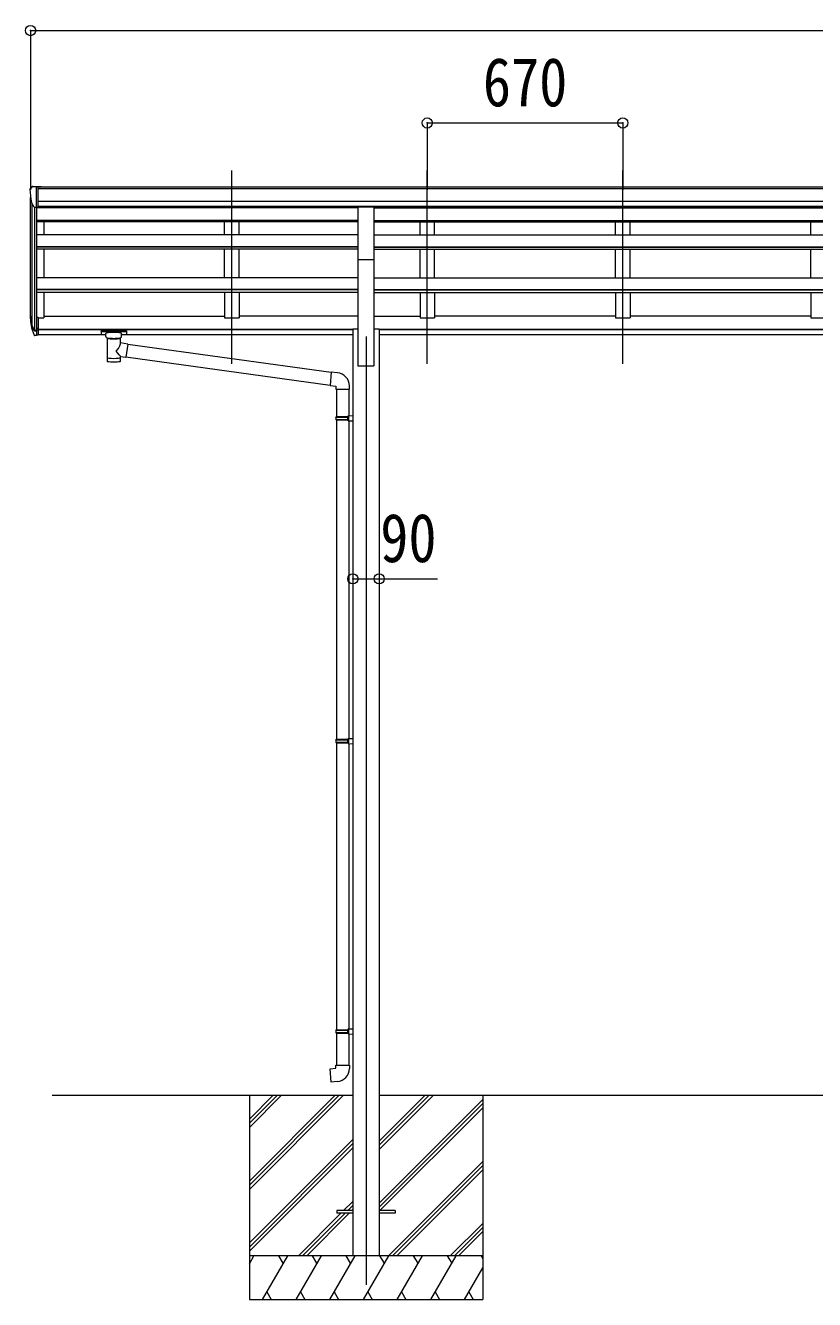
# Model space of a CAD drawing. Units: millimetres at full size. Extents: x -9783 to 9892, y -6828 to 6752.
# Drawn here: x 1159 to 3864, y -4435 to -69 of the extents above; entities that cross this region are included whole.
import ezdxf
from ezdxf.enums import TextEntityAlignment as Align

# ---------------------------------------------------------------- set-up
doc = ezdxf.new("R2010")
doc.units = ezdxf.units.MM
doc.header["$LTSCALE"] = 35
doc.header["$PDMODE"] = 32
doc.header["$PDSIZE"] = 35
for name, color, linetype, lineweight in [('0-0_0', 7, 'Continuous', 9), ('0-1_本体', 4, 'Continuous', 9), ('0-2_部品', 7, 'Continuous', 9), ('0-8_PARTS2', 2, 'Continuous', 9), ('0-A_寸法', 6, 'Continuous', 9)]:
    doc.layers.add(name, color=color, linetype=linetype, lineweight=lineweight)
doc.styles.add('ＭＳ ゴシック', font='')
doc.styles.get('ＭＳ ゴシック').set_extended_font_data('MS Gothic')

msp = doc.modelspace()

# ---------------------------------------------------------------- linework, layer by layer
at = {"layer": '0-0_0'}
for p, q in [((1250.17, -3735.17), (2280.97, -3735.17)), ((1926.17, -3735.17), (1926.17, -4435.16)), ((1926.17, -4029.34), (2220.35, -3735.17)), ((1926.17, -4043.48), (2234.49, -3735.17)), ((1926.17, -4057.63), (2248.63, -3735.17)), ((1926.17, -3845.5), (2036.5, -3735.17)), ((1926.17, -3831.35), (2022.36, -3735.17)), ((1926.17, -3817.21), (2008.22, -3735.17)), ((2371.37, -3920.79), (2557, -3735.17)), ((2371.37, -3906.65), (2542.86, -3735.17)), ((2371.37, -3892.51), (2528.72, -3735.17)), ((2371.37, -3735.17), (5380.97, -3735.17)), ((2371.37, -4104.64), (2726.17, -3749.84)), ((2726.17, -3735.17), (2726.17, -4435.16)), ((2371.37, -4118.78), (2726.17, -3763.99)), ((2373.63, -4130.67), (2726.17, -3778.13)), ((1926.17, -4241.47), (2280.97, -3886.68)), ((1926.17, -4255.62), (2280.97, -3900.82)), ((1926.17, -4269.76), (2280.97, -3914.96)), ((2402.98, -4285.16), (2726.17, -3961.98)), ((2417.12, -4285.16), (2726.17, -3976.12)), ((2431.26, -4285.16), (2726.17, -3990.26)), ((2249.11, -4130.67), (2280.97, -4098.81)), ((2094.61, -4285.16), (2240.11, -4139.67)), ((2108.75, -4285.16), (2254.25, -4139.67)), ((2122.89, -4285.16), (2268.39, -4139.67)), ((2263.25, -4130.67), (2280.97, -4112.95)), ((2277.39, -4130.67), (2280.97, -4127.09)), ((2615.11, -4285.16), (2726.17, -4174.11)), ((2629.25, -4285.16), (2726.17, -4188.25)), ((2643.39, -4285.16), (2726.17, -4202.39)), ((2726.17, -4285.16), (1926.17, -4285.16)), ((1926.17, -4312.67), (1942.05, -4285.16)), ((1970.91, -4435.16), (2057.52, -4285.16)), ((2042.52, -4311.15), (2027.52, -4285.16)), ((2086.39, -4435.16), (2172.99, -4285.16)), ((2157.99, -4311.15), (2142.98, -4285.16)), ((2201.85, -4435.16), (2288.46, -4285.16)), ((2273.46, -4311.15), (2258.46, -4285.16)), ((2317.33, -4435.16), (2403.93, -4285.16)), ((2388.93, -4311.15), (2373.93, -4285.16)), ((2432.8, -4435.16), (2519.4, -4285.16)), ((2504.4, -4311.15), (2489.4, -4285.16)), ((2548.27, -4435.16), (2634.87, -4285.16)), ((2604.87, -4285.16), (2619.87, -4311.15)), ((2720.34, -4285.16), (2726.17, -4295.26)), ((2663.74, -4435.16), (2726.17, -4327.03)), ((1985.91, -4409.19), (2000.91, -4435.16)), ((2101.38, -4409.18), (2116.38, -4435.16)), ((2216.85, -4409.18), (2231.85, -4435.16)), ((2332.32, -4409.18), (2347.32, -4435.16)), ((2447.79, -4409.18), (2462.79, -4435.16)), ((2563.26, -4409.19), (2578.26, -4435.16)), ((2678.73, -4409.19), (2693.73, -4435.16)), ((1926.17, -4435.16), (2726.17, -4435.16))]:
    msp.add_line(p, q, dxfattribs=at)
at = {"layer": '0-1_本体'}
for p, q in [((1202.67, -622.19), (6549.67, -622.19)), ((1202.67, -627.53), (6549.67, -627.53)), ((1176.17, -1074.3), (1176.17, -658.94)), ((1180.45, -677.74), (1180.45, -1096.3)), ((1190.17, -693.09), (1190.17, -1114.31)), ((1196.17, -693.57), (1196.17, -1069.87)), ((2298.67, -694.25), (1196.17, -694.26)), ((1202.67, -671.06), (6549.67, -671.07)), ((1202.67, -688.73), (6549.67, -688.73)), ((2298.67, -691.11), (1202.67, -691.11)), ((1221.17, -691.11), (1221.17, -694.25)), ((1841.17, -694.25), (1841.17, -691.11)), ((1891.17, -694.25), (1891.17, -691.11)), ((2353.67, -691.11), (5398.67, -691.11)), ((2353.67, -694.25), (5398.67, -694.25)), ((2511.17, -694.25), (2511.17, -691.11)), ((2561.17, -694.25), (2561.17, -691.11)), ((3181.17, -694.25), (3181.17, -691.11)), ((3231.17, -694.25), (3231.17, -691.11)), ((3851.17, -694.25), (3851.17, -691.11)), ((2298.67, -737.73), (1196.17, -737.73)), ((2298.67, -741.81), (1196.17, -741.81)), ((1221.17, -741.84), (1221.17, -786.83)), ((1841.17, -786.96), (1841.17, -741.81)), ((1891.17, -786.96), (1891.17, -741.81)), ((2353.67, -737.73), (5398.67, -737.73)), ((2353.67, -741.81), (5398.67, -741.81)), ((2511.17, -786.96), (2511.17, -741.81)), ((2561.17, -786.96), (2561.17, -741.81)), ((3181.17, -786.96), (3181.17, -741.81)), ((3231.17, -786.96), (3231.17, -741.81)), ((3851.17, -786.96), (3851.17, -741.81)), ((2298.67, -786.96), (1196.17, -786.96)), ((2298.67, -827.7), (1196.17, -827.7)), ((2298.67, -829.19), (1196.17, -829.19)), ((2298.67, -1235.17), (2298.67, -822.52)), ((2353.67, -786.96), (5398.67, -786.96)), ((2353.67, -1235.17), (2353.67, -822.52)), ((2353.67, -827.7), (5398.67, -827.7)), ((2353.67, -829.19), (5398.67, -829.19)), ((2298.67, -835.98), (1196.17, -835.98)), ((1221.17, -836.01), (1221.17, -934.27)), ((1841.17, -934.27), (1841.17, -835.98)), ((1891.17, -934.27), (1891.17, -835.98)), ((2353.67, -835.98), (5398.67, -835.98)), ((2511.17, -934.27), (2511.17, -835.98)), ((2561.17, -934.27), (2561.17, -835.98)), ((3181.17, -934.27), (3181.17, -835.98)), ((3231.17, -934.27), (3231.17, -835.98)), ((3851.17, -934.27), (3851.17, -835.98)), ((2298.77, -934.27), (1196.17, -934.27)), ((2353.57, -934.27), (5398.67, -934.27)), ((2298.83, -973.48), (1196.17, -973.48)), ((2298.75, -974.96), (1196.17, -974.96)), ((2298.77, -984.62), (1196.17, -984.62)), ((1221.17, -984.53), (1221.17, -1070.7)), ((1841.17, -984.62), (1841.17, -1070.7)), ((1891.17, -984.62), (1891.17, -1070.7)), ((2353.5, -973.48), (5398.67, -973.48)), ((2353.57, -984.62), (5398.67, -984.62)), ((2353.59, -974.96), (5398.67, -974.96)), ((2511.17, -984.62), (2511.17, -1070.7)), ((2561.17, -984.62), (2561.17, -1070.7)), ((3181.17, -984.62), (3181.17, -1070.7)), ((3231.17, -984.62), (3231.17, -1070.7)), ((3851.17, -984.62), (3851.17, -1070.7)), ((1202.67, -1070.7), (1221.17, -1070.7)), ((1221.17, -1065.9), (1841.17, -1065.9)), ((1841.17, -1070.7), (1891.17, -1070.7)), ((2298.9, -1065.9), (1891.17, -1065.9)), ((2298.9, -1065.9), (1891.17, -1065.9)), ((2353.44, -1065.9), (2511.17, -1065.9)), ((2511.17, -1070.7), (2561.17, -1070.7)), ((3181.17, -1065.9), (2561.17, -1065.9)), ((3181.17, -1070.7), (3231.17, -1070.7)), ((3851.17, -1065.9), (3231.17, -1065.9)), ((3851.17, -1070.7), (3901.17, -1070.7)), ((1202.67, -1110.03), (2280.97, -1110.03)), ((1202.67, -1111.39), (2280.97, -1111.39)), ((1202.67, -1128.76), (1434.17, -1128.76)), ((1488.17, -1128.76), (2280.97, -1128.76)), ((2280.97, -1108.78), (2298.67, -1108.78)), ((2280.97, -1108.78), (2280.97, -4285.16)), ((2353.67, -1108.78), (2371.37, -1108.78)), ((2371.37, -1108.78), (2371.37, -4285.16)), ((2371.37, -1110.2), (5380.84, -1110.2)), ((2371.37, -1111.58), (5380.97, -1111.58)), ((2371.37, -1128.76), (5380.97, -1128.76)), ((2298.41, -1235.17), (2353.41, -1235.17))]:
    msp.add_line(p, q, dxfattribs=at)
at = {"layer": '0-2_部品'}
for p, q in [((1174.17, -629.95), (1174.17, -630.58)), ((1181.08, -621.15), (1177.01, -626.96)), ((1184.17, -620.58), (1181.84, -620.72)), ((1184.17, -620.58), (1202.67, -620.58)), ((1196.17, -693.57), (1196.17, -620.58)), ((1202.67, -620.58), (1212.67, -620.67)), ((1202.67, -692.57), (1202.67, -620.58)), ((1212.67, -622.19), (1212.67, -620.67)), ((1188.54, -691.75), (1179.27, -675.69)), ((1196.17, -693.57), (1190.96, -693.25)), ((1202.67, -692.57), (1196.17, -692.57)), ((2298.67, -690.45), (2353.67, -690.45)), ((2298.67, -871.38), (2298.67, -690.45)), ((2353.67, -871.38), (2353.67, -690.45)), ((2298.67, -871.38), (2353.67, -871.38)), ((1196.17, -1069.87), (1196.17, -1131.75)), ((1202.67, -1069.87), (1196.17, -1069.87)), ((1202.67, -1069.87), (1202.67, -1130.93)), ((1178.56, -1095.91), (1188.73, -1115.08)), ((1189.74, -1113.83), (1179.98, -1095.42)), ((1181.15, -1112.76), (1188.73, -1130.25)), ((1196.17, -1114.58), (1191.03, -1114.58)), ((1196.17, -1116.58), (1191.32, -1116.58)), ((1196.17, -1131.75), (1191.32, -1131.75)), ((1202.67, -1108.18), (1196.17, -1108.18)), ((1202.67, -1113.58), (1196.17, -1113.58)), ((1202.67, -1130.93), (1196.17, -1130.93)), ((1417.67, -1116.64), (1417.67, -1127.4)), ((1417.67, -1116.84), (1417.67, -1118.38)), ((1419.67, -1115.98), (1502.67, -1115.98)), ((1419.67, -1118.16), (1502.67, -1118.16)), ((1419.67, -1128.07), (1434.17, -1128.07)), ((1434.17, -1134.88), (1434.17, -1124.6)), ((1488.17, -1134.88), (1488.17, -1124.6)), ((1488.17, -1128.07), (1502.67, -1128.07)), ((1504.67, -1116.64), (1504.67, -1127.4)), ((1438.27, -1139.38), (1438.25, -1219.67)), ((1484.07, -1156.95), (1484.07, -1139.36)), ((1509.29, -1160.86), (1484.07, -1156.94)), ((1509.29, -1160.86), (1502.27, -1206.12)), ((1509.29, -1160.86), (2207.05, -1257.65)), ((1484.09, -1219.67), (1484.07, -1203.04)), ((1484.07, -1203.29), (1502.27, -1206.12)), ((2203.04, -1303.48), (1502.27, -1206.12)), ((2227.89, -1259.48), (2207.05, -1257.65)), ((2268.97, -1315.22), (2268.97, -1304.31)), ((2222.97, -1315.22), (2268.97, -1315.22)), ((2224.97, -1315.22), (2224.97, -1409.22)), ((2266.97, -1315.22), (2266.97, -1406.66)), ((2222.97, -1411.22), (2223.97, -1409.22)), ((2222.97, -1411.22), (2266.97, -1411.22)), ((2222.97, -1411.22), (2222.97, -1419.22)), ((2222.97, -1419.22), (2266.97, -1419.22)), ((2222.97, -1419.22), (2223.97, -1421.22)), ((2223.97, -1409.22), (2266.97, -1409.22)), ((2223.97, -1421.22), (2266.97, -1421.22)), ((2224.97, -1421.22), (2224.97, -2515.41)), ((2262.49, -1411.22), (2262.06, -1409.22)), ((2264.97, -1406.72), (2280.97, -1406.25)), ((2264.97, -1408.72), (2264.97, -1406.72)), ((2264.97, -1408.72), (2266.97, -1408.72)), ((2264.97, -1423.72), (2264.97, -1421.72)), ((2264.97, -1423.72), (2280.97, -1424.19)), ((2266.97, -1423.78), (2266.97, -2512.85)), ((2280.97, -1406.25), (2280.97, -1424.19)), ((2222.97, -2517.41), (2223.97, -2515.41)), ((2222.97, -2517.41), (2266.97, -2517.41)), ((2222.97, -2517.41), (2222.97, -2525.41)), ((2222.97, -2525.41), (2266.97, -2525.41)), ((2222.97, -2525.41), (2223.97, -2527.41)), ((2223.97, -2515.41), (2266.97, -2515.41)), ((2223.97, -2527.41), (2266.97, -2527.41)), ((2224.97, -2527.41), (2224.97, -3510.57)), ((2262.49, -2517.41), (2262.06, -2515.41)), ((2264.97, -2512.91), (2280.97, -2512.44)), ((2264.97, -2514.91), (2264.97, -2512.91)), ((2264.97, -2514.91), (2266.97, -2514.91)), ((2264.97, -2529.91), (2264.97, -2527.91)), ((2264.97, -2529.91), (2280.97, -2530.38)), ((2266.97, -2529.97), (2266.97, -3508.01)), ((2280.97, -2512.44), (2280.97, -2530.38)), ((2222.97, -3512.57), (2223.97, -3510.57)), ((2222.97, -3512.57), (2266.97, -3512.57)), ((2222.97, -3512.57), (2222.97, -3520.57)), ((2222.97, -3520.57), (2266.97, -3520.57)), ((2222.97, -3520.57), (2223.97, -3522.57)), ((2223.97, -3510.57), (2266.97, -3510.57)), ((2223.97, -3522.57), (2266.97, -3522.57)), ((2224.97, -3522.57), (2224.97, -3632.57)), ((2262.49, -3512.57), (2262.06, -3510.57)), ((2264.97, -3508.07), (2280.97, -3507.6)), ((2264.97, -3510.07), (2264.97, -3508.07)), ((2264.97, -3510.07), (2266.97, -3510.07)), ((2264.97, -3525.07), (2264.97, -3523.07)), ((2264.97, -3525.07), (2280.97, -3525.54)), ((2266.97, -3525.13), (2266.97, -3632.57)), ((2280.97, -3507.6), (2280.97, -3525.54)), ((2222.97, -3632.57), (2268.97, -3632.57)), ((2222.97, -3642.57), (2222.97, -3632.57)), ((2268.97, -3632.57), (2268.97, -3643.49))]:
    msp.add_line(p, q, dxfattribs=at)
at = {"layer": '0-2_部品', "color": 4}
for p, q in [((2226.57, -4130.67), (2226.57, -4139.67)), ((2281.37, -4130.67), (2226.57, -4130.67)), ((2281.37, -4139.67), (2226.57, -4139.67)), ((2426.17, -4130.67), (2371.37, -4130.67))]:
    msp.add_line(p, q, dxfattribs=at)
at = {"layer": '0-2_部品'}
for points in [[(1417.67, -1116.64), (1417.71, -1116.45), (1417.79, -1116.31), (1417.89, -1116.22), (1417.99, -1116.16), (1418.11, -1116.11), (1418.4, -1116.05), (1418.89, -1116), (1419.43, -1115.98), (1419.67, -1115.98)], [(1417.67, -1127.4), (1417.71, -1127.6), (1417.79, -1127.74), (1417.89, -1127.83), (1417.99, -1127.89), (1418.11, -1127.94), (1418.4, -1128), (1418.89, -1128.05), (1419.43, -1128.07), (1419.67, -1128.07)], [(1434.21, -1134.82), (1434.18, -1135.17), (1434.43, -1136.13), (1434.95, -1137.02), (1435.75, -1137.85), (1436.87, -1138.65), (1438.27, -1139.38)], [(1484.07, -1139.36), (1484.3, -1139.27), (1485.66, -1138.54), (1486.77, -1137.69), (1487.53, -1136.82), (1487.99, -1135.92), (1488.16, -1135.04)], [(1502.67, -1115.98), (1503.02, -1115.98), (1503.55, -1116.01), (1504, -1116.06), (1504.3, -1116.14), (1504.47, -1116.24), (1504.59, -1116.38), (1504.66, -1116.55), (1504.67, -1116.64)], [(1502.67, -1128.07), (1503.02, -1128.06), (1503.55, -1128.04), (1504, -1127.99), (1504.3, -1127.91), (1504.47, -1127.81), (1504.59, -1127.67), (1504.66, -1127.49), (1504.67, -1127.4)], [(2207.05, -1257.65), (2203.04, -1303.48), (2222.97, -1305.22), (2222.97, -1315.22)], [(2262.49, -1411.22), (2262.49, -1419.22), (2262.06, -1421.22)], [(2264.97, -1421.72), (2266.97, -1421.72), (2266.97, -1408.72)], [(2262.49, -2517.41), (2262.49, -2525.41), (2262.06, -2527.41)], [(2264.97, -2527.91), (2266.97, -2527.91), (2266.97, -2514.91)], [(2262.49, -3512.57), (2262.49, -3520.57), (2262.06, -3522.57)], [(2264.97, -3523.07), (2266.97, -3523.07), (2266.97, -3510.07)], [(2227.89, -3688.31), (2207.05, -3690.14), (2203.04, -3644.31), (2222.97, -3642.57)]]:
    msp.add_lwpolyline(points, dxfattribs=at)
at = {"layer": '0-2_部品', "color": 4}
msp.add_lwpolyline([(2426.17, -4130.67), (2426.17, -4139.67), (2371.37, -4139.67)], dxfattribs=at)
at = {"layer": '0-2_部品'}
for centre, radius, start, end in [((1177.17, -629.95), 3, 93, 180), ((1376.17, -630.58), 202, 180, 192.90261), ((1181.9, -621.72), 1, 93.5, 145), ((1191.14, -690.25), 3, 210, 266.5), ((1264.83, -1073.74), 89.07, 174.49576, 194.41188), ((1264.12, -1069.46), 88.05, 177.22392, 197.21071), ((1309.39, -1076.69), 133.22, 183.27987, 195.71302), ((1191.32, -1113.58), 3, 210, 270), ((1191.32, -1128.75), 3, 210, 270), ((1191.03, -1113.08), 1.5, 210, 270), ((2223.97, -1304.31), 45, 0, 85), ((2223.97, -3643.49), 45, 275, 0)]:
    msp.add_arc(centre, radius, start, end, dxfattribs=at)
for centre, major_axis, ratio, start_param, end_param in [((1419.67, -1118.38), (2, 0), 0.109601, 1.5707963, 3.1415927), ((1461.17, -1124.6), (27, 0), 0.122176, 6.2831853, 9.424778), ((1472.17, -1134.88), (16, 0), 0.361356, 6.2636979, 6.2831853), ((1502.67, -1118.38), (2, 0), 0.109601, 0, 1.5707963), ((1461.18, -1139.83), (-22.91, 0.42), 0.072511, 0.0008029, 1.5715993), ((1461.18, -1141.45), (-22.91, 0.42), 0.072511, 0.0008029, 1.5715993), ((1461.16, -1139.83), (22.92, 0.42), 0.07247, 4.71158, 6.2823764), ((1461.16, -1141.45), (22.92, 0.42), 0.07247, 4.71158, 6.2823764), ((1461.17, -1183.49), (-22.81, -26.62), 0.234429, 1.6855472, 3.1268519), ((1461.17, -1219.67), (22.92, 0), 0.101955, 3.1415499, 6.2833984), ((1461.17, -1207.23), (22.91, 0), 0.122865, 3.1415927, 6.2831853), ((1463.72, -1180.84), (20.32, -22.25), 0.045535, 0.0389954, 1.3075346)]:
    msp.add_ellipse(centre, major_axis=major_axis, ratio=ratio, start_param=start_param, end_param=end_param, dxfattribs=at)
at = {"layer": '0-8_PARTS2'}
for p, q in [((1866.17, -1228.96), (1866.17, -566.43)), ((2536.17, -1228.96), (2536.17, -566.43)), ((3206.17, -1228.96), (3206.17, -566.43)), ((2326.17, -1135.17), (2326.17, -4385.16))]:
    msp.add_line(p, q, dxfattribs=at)
at = {"layer": '0-A_寸法'}
for p, q in [((1176.17, -86.81), (1176.17, -632.43)), ((1176.17, -86.81), (6576.17, -86.81)), ((2536.17, -403.42), (2536.17, -632.43)), ((2536.17, -403.42), (3206.17, -403.42)), ((3206.17, -403.42), (3206.17, -632.43)), ((2281.17, -1965.35), (2371.17, -1965.35)), ((2371.17, -1965.35), (2571.17, -1965.35))]:
    msp.add_line(p, q, dxfattribs=at)
for p in [(1176.17, -86.81), (2536.17, -403.42), (3206.17, -403.42), (2281.17, -1965.35), (2371.17, -1965.35)]:
    msp.add_point(p, dxfattribs=at)

# ---------------------------------------------------------------- texts
at = {"layer": '0-A_寸法', "color": 7, "style": 'ＭＳ ゴシック', "width": 0.85}
for s, p in [('670', (2726.79, -396.42)), ('90', (2374.92, -1958.35))]:
    msp.add_text(s, height=166.8, dxfattribs=at).set_placement(p, align=Align.BOTTOM_LEFT)

doc.saveas('drawing.dxf')
